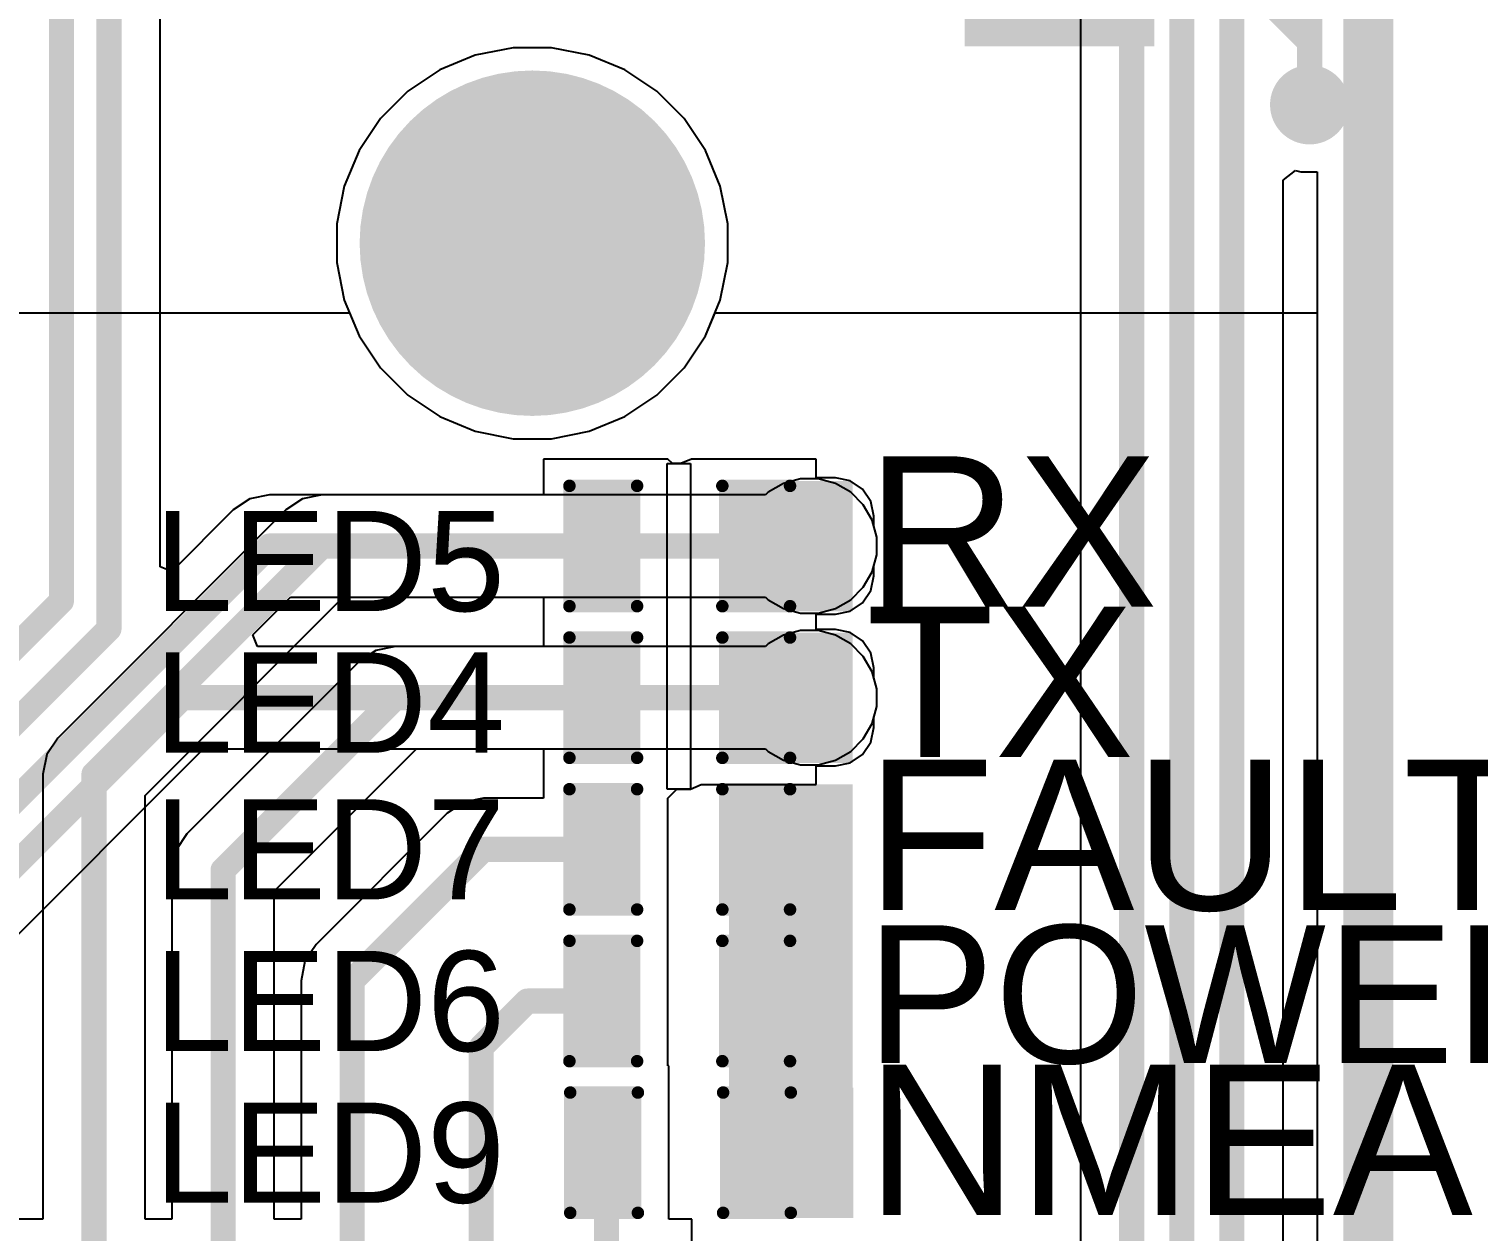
# Model space of a CAD drawing. Header units: millimetres. Extents: x -1.53 to 7.44, y -0.61 to 4.57.
# Drawn here: x 6.511 to 7.089, y 0.963 to 1.442 of the extents above; entities that cross this region are included whole.
import ezdxf

# ---------------------------------------------------------------- set-up
doc = ezdxf.new("R2010")
doc.units = ezdxf.units.MM
doc.header["$MEASUREMENT"] = 0
for name, color, linetype in [('BottomLayer', 5, 'Continuous'), ('BottomSolder', 6, 'Continuous'), ('Mechanical2', 216, 'Continuous'), ('PadHoleLayer', 156, 'Continuous'), ('TopLayer', 1, 'Continuous'), ('TopOverlay', 2, 'Continuous'), ('TopPaste', 8, 'Continuous'), ('TopSolder', 216, 'Continuous'), ('ViaHoleLayer', 16, 'Continuous')]:
    doc.layers.add(name, color=color, linetype=linetype)
doc.styles.add('Arial', font='', dxfattribs={"height": 0.2})
doc.styles.get('Arial').set_extended_font_data('Arial')

# ---------------------------------------------------------------- blocks, each defined once
blk = doc.blocks.new('B3U_1000P_88')
at = {"layer": 'TopLayer'}
for points in [[(-0.08307, 0.03386), (-0.05079, 0.03386), (-0.05079, -0.03386), (-0.08307, -0.03386)], [(0.05079, 0.03386), (0.08307, 0.03386), (0.08307, -0.03386), (0.05079, -0.03386)]]:
    blk.add_hatch(color=1, dxfattribs=at).paths.add_polyline_path(points)
at = {"layer": 'TopPaste'}
for points in [[(-0.08307, 0.03386), (-0.05079, 0.03386), (-0.05079, -0.03386), (-0.08307, -0.03386)], [(0.05079, 0.03386), (0.08307, 0.03386), (0.08307, -0.03386), (0.05079, -0.03386)]]:
    blk.add_hatch(color=8, dxfattribs=at).paths.add_polyline_path(points)
at = {"layer": 'TopSolder'}
for points in [[(-0.08707, 0.03786), (-0.04679, 0.03786), (-0.04679, -0.03786), (-0.08707, -0.03786)], [(0.04679, 0.03786), (0.08707, 0.03786), (0.08707, -0.03786), (0.04679, -0.03786)]]:
    blk.add_hatch(color=216, dxfattribs=at).paths.add_polyline_path(points)
at = {"layer": 'TopOverlay', "const_width": 0.005}
for points in [[(-0.062, 0.051), (0.062, 0.051)], [(-0.062, 0.051), (-0.062, 0.04)], [(0.062, 0.051), (0.062, 0.04)], [(-0.062, -0.04), (-0.062, -0.051)], [(0.062, -0.04), (0.062, -0.051)], [(-0.062, -0.051), (0.062, -0.051)]]:
    blk.add_lwpolyline(points, dxfattribs=at)
at = {"layer": 'TopOverlay'}
for points, const_width in [([(-0.06325, 0.051, 1), (-0.06075, 0.051, 1)], 0.0025), ([(-0.06325, 0.051, 1), (-0.06075, 0.051, 1)], 0.0025), ([(0.06075, 0.051, 1), (0.06325, 0.051, 1)], 0.0025), ([(0.06075, 0.051, 1), (0.06325, 0.051, 1)], 0.0025), ([(-0.06325, 0.04, 1), (-0.06075, 0.04, 1)], 0.0025), ([(0.06075, 0.04, 1), (0.06325, 0.04, 1)], 0.0025), ([(0.02524, 0, 1), (-0.02524, 0, 1)], 0.01), ([(-0.02774, 0, 1), (-0.02274, 0, 1)], 0.005), ([(0.02274, 0, 1), (0.02774, 0, 1)], 0.005), ([(-0.06325, -0.04, 1), (-0.06075, -0.04, 1)], 0.0025), ([(0.06075, -0.04, 1), (0.06325, -0.04, 1)], 0.0025), ([(-0.06325, -0.051, 1), (-0.06075, -0.051, 1)], 0.0025), ([(-0.06325, -0.051, 1), (-0.06075, -0.051, 1)], 0.0025), ([(0.06075, -0.051, 1), (0.06325, -0.051, 1)], 0.0025), ([(0.06075, -0.051, 1), (0.06325, -0.051, 1)], 0.0025)]:
    blk.add_lwpolyline(points, format="xyb", close=True, dxfattribs=dict(at, const_width=const_width))
blk = doc.blocks.new('LED_0603_137')
at = {"layer": 'TopLayer'}
for points in [[(-0.03937, 0.01969), (-0.01969, 0.01969), (-0.01969, -0.01969), (-0.03937, -0.01969)], [(0.01969, 0.01969), (0.03937, 0.01969), (0.03937, -0.01969), (0.01969, -0.01969)]]:
    blk.add_hatch(color=1, dxfattribs=at).paths.add_polyline_path(points)
at = {"layer": 'TopOverlay'}
blk.add_hatch(color=2, dxfattribs=at).paths.add_polyline_path([(0.044, -0.026), (0.069, -0.026), (0.069, 0.026), (0.044, 0.026)])
at = {"layer": 'TopPaste'}
for points in [[(-0.03937, 0.01969), (-0.01969, 0.01969), (-0.01969, -0.01969), (-0.03937, -0.01969)], [(0.01969, 0.01969), (0.03937, 0.01969), (0.03937, -0.01969), (0.01969, -0.01969)]]:
    blk.add_hatch(color=8, dxfattribs=at).paths.add_polyline_path(points)
at = {"layer": 'TopSolder'}
for points in [[(-0.04337, 0.02369), (-0.01569, 0.02369), (-0.01569, -0.02369), (-0.04337, -0.02369)], [(0.01569, 0.02369), (0.04337, 0.02369), (0.04337, -0.02369), (0.01569, -0.02369)]]:
    blk.add_hatch(color=216, dxfattribs=at).paths.add_polyline_path(points)
at = {"layer": 'TopOverlay', "const_width": 0.005}
for points in [[(-0.044, 0.024), (-0.017, 0.024)], [(-0.044, -0.024), (-0.044, 0.024)], [(0.017, 0.024), (0.044, 0.024)], [(0.044, -0.024), (0.044, 0.024)], [(-0.044, -0.024), (-0.017, -0.024)], [(0.017, -0.024), (0.044, -0.024)]]:
    blk.add_lwpolyline(points, dxfattribs=at)
at = {"layer": 'TopOverlay', "const_width": 0.0025}
for points in [[(-0.04525, 0.024, 1), (-0.04275, 0.024, 1)], [(-0.04525, 0.024, 1), (-0.04275, 0.024, 1)], [(-0.01825, 0.024, 1), (-0.01575, 0.024, 1)], [(0.01575, 0.024, 1), (0.01825, 0.024, 1)], [(0.04275, 0.024, 1), (0.04525, 0.024, 1)], [(0.04275, 0.024, 1), (0.04525, 0.024, 1)], [(-0.04525, -0.024, 1), (-0.04275, -0.024, 1)], [(-0.04525, -0.024, 1), (-0.04275, -0.024, 1)], [(-0.01825, -0.024, 1), (-0.01575, -0.024, 1)], [(0.01575, -0.024, 1), (0.01825, -0.024, 1)], [(0.04275, -0.024, 1), (0.04525, -0.024, 1)], [(0.04275, -0.024, 1), (0.04525, -0.024, 1)]]:
    blk.add_lwpolyline(points, format="xyb", close=True, dxfattribs=at)
blk = doc.blocks.new('LED_0603_138')
at = {"layer": 'TopLayer'}
for points in [[(-0.03937, 0.01969), (-0.01969, 0.01969), (-0.01969, -0.01969), (-0.03937, -0.01969)], [(0.01969, 0.01969), (0.03937, 0.01969), (0.03937, -0.01969), (0.01969, -0.01969)]]:
    blk.add_hatch(color=1, dxfattribs=at).paths.add_polyline_path(points)
at = {"layer": 'TopOverlay'}
blk.add_hatch(color=2, dxfattribs=at).paths.add_polyline_path([(0.044, -0.026), (0.069, -0.026), (0.069, 0.026), (0.044, 0.026)])
at = {"layer": 'TopPaste'}
for points in [[(-0.03937, 0.01969), (-0.01969, 0.01969), (-0.01969, -0.01969), (-0.03937, -0.01969)], [(0.01969, 0.01969), (0.03937, 0.01969), (0.03937, -0.01969), (0.01969, -0.01969)]]:
    blk.add_hatch(color=8, dxfattribs=at).paths.add_polyline_path(points)
at = {"layer": 'TopSolder'}
for points in [[(-0.04337, 0.02369), (-0.01569, 0.02369), (-0.01569, -0.02369), (-0.04337, -0.02369)], [(0.01569, 0.02369), (0.04337, 0.02369), (0.04337, -0.02369), (0.01569, -0.02369)]]:
    blk.add_hatch(color=216, dxfattribs=at).paths.add_polyline_path(points)
at = {"layer": 'TopOverlay', "const_width": 0.005}
for points in [[(-0.044, 0.024), (-0.017, 0.024)], [(-0.044, -0.024), (-0.044, 0.024)], [(0.017, 0.024), (0.044, 0.024)], [(0.044, -0.024), (0.044, 0.024)], [(-0.044, -0.024), (-0.017, -0.024)], [(0.017, -0.024), (0.044, -0.024)]]:
    blk.add_lwpolyline(points, dxfattribs=at)
at = {"layer": 'TopOverlay', "const_width": 0.0025}
for points in [[(-0.04525, 0.024, 1), (-0.04275, 0.024, 1)], [(-0.04525, 0.024, 1), (-0.04275, 0.024, 1)], [(-0.01825, 0.024, 1), (-0.01575, 0.024, 1)], [(0.01575, 0.024, 1), (0.01825, 0.024, 1)], [(0.04275, 0.024, 1), (0.04525, 0.024, 1)], [(0.04275, 0.024, 1), (0.04525, 0.024, 1)], [(-0.04525, -0.024, 1), (-0.04275, -0.024, 1)], [(-0.04525, -0.024, 1), (-0.04275, -0.024, 1)], [(-0.01825, -0.024, 1), (-0.01575, -0.024, 1)], [(0.01575, -0.024, 1), (0.01825, -0.024, 1)], [(0.04275, -0.024, 1), (0.04525, -0.024, 1)], [(0.04275, -0.024, 1), (0.04525, -0.024, 1)]]:
    blk.add_lwpolyline(points, format="xyb", close=True, dxfattribs=at)
blk = doc.blocks.new('LED_0603_139')
at = {"layer": 'TopLayer'}
for points in [[(-0.03937, 0.01969), (-0.01969, 0.01969), (-0.01969, -0.01969), (-0.03937, -0.01969)], [(0.01969, 0.01969), (0.03937, 0.01969), (0.03937, -0.01969), (0.01969, -0.01969)]]:
    blk.add_hatch(color=1, dxfattribs=at).paths.add_polyline_path(points)
at = {"layer": 'TopOverlay'}
blk.add_hatch(color=2, dxfattribs=at).paths.add_polyline_path([(0.044, -0.026), (0.069, -0.026), (0.069, 0.026), (0.044, 0.026)])
at = {"layer": 'TopPaste'}
for points in [[(-0.03937, 0.01969), (-0.01969, 0.01969), (-0.01969, -0.01969), (-0.03937, -0.01969)], [(0.01969, 0.01969), (0.03937, 0.01969), (0.03937, -0.01969), (0.01969, -0.01969)]]:
    blk.add_hatch(color=8, dxfattribs=at).paths.add_polyline_path(points)
at = {"layer": 'TopSolder'}
for points in [[(-0.04337, 0.02369), (-0.01569, 0.02369), (-0.01569, -0.02369), (-0.04337, -0.02369)], [(0.01569, 0.02369), (0.04337, 0.02369), (0.04337, -0.02369), (0.01569, -0.02369)]]:
    blk.add_hatch(color=216, dxfattribs=at).paths.add_polyline_path(points)
at = {"layer": 'TopOverlay', "const_width": 0.005}
for points in [[(-0.044, 0.024), (-0.017, 0.024)], [(-0.044, -0.024), (-0.044, 0.024)], [(0.017, 0.024), (0.044, 0.024)], [(0.044, -0.024), (0.044, 0.024)], [(-0.044, -0.024), (-0.017, -0.024)], [(0.017, -0.024), (0.044, -0.024)]]:
    blk.add_lwpolyline(points, dxfattribs=at)
at = {"layer": 'TopOverlay', "const_width": 0.0025}
for points in [[(-0.04525, 0.024, 1), (-0.04275, 0.024, 1)], [(-0.04525, 0.024, 1), (-0.04275, 0.024, 1)], [(-0.01825, 0.024, 1), (-0.01575, 0.024, 1)], [(0.01575, 0.024, 1), (0.01825, 0.024, 1)], [(0.04275, 0.024, 1), (0.04525, 0.024, 1)], [(0.04275, 0.024, 1), (0.04525, 0.024, 1)], [(-0.04525, -0.024, 1), (-0.04275, -0.024, 1)], [(-0.04525, -0.024, 1), (-0.04275, -0.024, 1)], [(-0.01825, -0.024, 1), (-0.01575, -0.024, 1)], [(0.01575, -0.024, 1), (0.01825, -0.024, 1)], [(0.04275, -0.024, 1), (0.04525, -0.024, 1)], [(0.04275, -0.024, 1), (0.04525, -0.024, 1)]]:
    blk.add_lwpolyline(points, format="xyb", close=True, dxfattribs=at)
blk = doc.blocks.new('LED_0603_140')
at = {"layer": 'TopLayer'}
for points in [[(-0.03937, 0.01969), (-0.01969, 0.01969), (-0.01969, -0.01969), (-0.03937, -0.01969)], [(0.01969, 0.01969), (0.03937, 0.01969), (0.03937, -0.01969), (0.01969, -0.01969)]]:
    blk.add_hatch(color=1, dxfattribs=at).paths.add_polyline_path(points)
at = {"layer": 'TopOverlay'}
blk.add_hatch(color=2, dxfattribs=at).paths.add_polyline_path([(0.044, -0.026), (0.069, -0.026), (0.069, 0.026), (0.044, 0.026)])
at = {"layer": 'TopPaste'}
for points in [[(-0.03937, 0.01969), (-0.01969, 0.01969), (-0.01969, -0.01969), (-0.03937, -0.01969)], [(0.01969, 0.01969), (0.03937, 0.01969), (0.03937, -0.01969), (0.01969, -0.01969)]]:
    blk.add_hatch(color=8, dxfattribs=at).paths.add_polyline_path(points)
at = {"layer": 'TopSolder'}
for points in [[(-0.04337, 0.02369), (-0.01569, 0.02369), (-0.01569, -0.02369), (-0.04337, -0.02369)], [(0.01569, 0.02369), (0.04337, 0.02369), (0.04337, -0.02369), (0.01569, -0.02369)]]:
    blk.add_hatch(color=216, dxfattribs=at).paths.add_polyline_path(points)
at = {"layer": 'TopOverlay', "const_width": 0.005}
for points in [[(-0.044, -0.024), (-0.044, 0.024)], [(-0.044, 0.024), (-0.017, 0.024)], [(0.017, 0.024), (0.044, 0.024)], [(0.044, -0.024), (0.044, 0.024)], [(-0.044, -0.024), (-0.017, -0.024)], [(0.017, -0.024), (0.044, -0.024)]]:
    blk.add_lwpolyline(points, dxfattribs=at)
at = {"layer": 'TopOverlay', "const_width": 0.0025}
for points in [[(-0.04525, 0.024, 1), (-0.04275, 0.024, 1)], [(-0.04525, 0.024, 1), (-0.04275, 0.024, 1)], [(-0.01825, 0.024, 1), (-0.01575, 0.024, 1)], [(0.01575, 0.024, 1), (0.01825, 0.024, 1)], [(0.04275, 0.024, 1), (0.04525, 0.024, 1)], [(0.04275, 0.024, 1), (0.04525, 0.024, 1)], [(-0.04525, -0.024, 1), (-0.04275, -0.024, 1)], [(-0.04525, -0.024, 1), (-0.04275, -0.024, 1)], [(-0.01825, -0.024, 1), (-0.01575, -0.024, 1)], [(0.01575, -0.024, 1), (0.01825, -0.024, 1)], [(0.04275, -0.024, 1), (0.04525, -0.024, 1)], [(0.04275, -0.024, 1), (0.04525, -0.024, 1)]]:
    blk.add_lwpolyline(points, format="xyb", close=True, dxfattribs=at)
blk = doc.blocks.new('LED_0603_141')
at = {"layer": 'TopLayer'}
for points in [[(-0.03937, 0.01969), (-0.01969, 0.01969), (-0.01969, -0.01969), (-0.03937, -0.01969)], [(0.01969, 0.01969), (0.03937, 0.01969), (0.03937, -0.01969), (0.01969, -0.01969)]]:
    blk.add_hatch(color=1, dxfattribs=at).paths.add_polyline_path(points)
at = {"layer": 'TopOverlay'}
blk.add_hatch(color=2, dxfattribs=at).paths.add_polyline_path([(0.044, -0.026), (0.069, -0.026), (0.069, 0.026), (0.044, 0.026)])
at = {"layer": 'TopPaste'}
for points in [[(-0.03937, 0.01969), (-0.01969, 0.01969), (-0.01969, -0.01969), (-0.03937, -0.01969)], [(0.01969, 0.01969), (0.03937, 0.01969), (0.03937, -0.01969), (0.01969, -0.01969)]]:
    blk.add_hatch(color=8, dxfattribs=at).paths.add_polyline_path(points)
at = {"layer": 'TopSolder'}
for points in [[(-0.04337, 0.02369), (-0.01569, 0.02369), (-0.01569, -0.02369), (-0.04337, -0.02369)], [(0.01569, 0.02369), (0.04337, 0.02369), (0.04337, -0.02369), (0.01569, -0.02369)]]:
    blk.add_hatch(color=216, dxfattribs=at).paths.add_polyline_path(points)
at = {"layer": 'TopOverlay', "const_width": 0.005}
for points in [[(-0.044, -0.024), (-0.044, 0.024)], [(-0.044, 0.024), (-0.017, 0.024)], [(0.017, 0.024), (0.044, 0.024)], [(0.044, -0.024), (0.044, 0.024)], [(-0.044, -0.024), (-0.017, -0.024)], [(0.017, -0.024), (0.044, -0.024)]]:
    blk.add_lwpolyline(points, dxfattribs=at)
at = {"layer": 'TopOverlay', "const_width": 0.0025}
for points in [[(-0.04525, 0.024, 1), (-0.04275, 0.024, 1)], [(-0.04525, 0.024, 1), (-0.04275, 0.024, 1)], [(-0.01825, 0.024, 1), (-0.01575, 0.024, 1)], [(0.01575, 0.024, 1), (0.01825, 0.024, 1)], [(0.04275, 0.024, 1), (0.04525, 0.024, 1)], [(0.04275, 0.024, 1), (0.04525, 0.024, 1)], [(-0.04525, -0.024, 1), (-0.04275, -0.024, 1)], [(-0.04525, -0.024, 1), (-0.04275, -0.024, 1)], [(-0.01825, -0.024, 1), (-0.01575, -0.024, 1)], [(0.01575, -0.024, 1), (0.01825, -0.024, 1)], [(0.04275, -0.024, 1), (0.04525, -0.024, 1)], [(0.04275, -0.024, 1), (0.04525, -0.024, 1)]]:
    blk.add_lwpolyline(points, format="xyb", close=True, dxfattribs=at)

msp = doc.modelspace()

# ---------------------------------------------------------------- hatches: boundary and pattern name
at = {"layer": 'BottomLayer'}
h = msp.add_hatch(color=5, dxfattribs=at)
edge = h.paths.add_edge_path()
edge.add_arc((7.022, 1.412), 0.01181, 0, 360)
h = msp.add_hatch(color=5, dxfattribs=at)
edge = h.paths.add_edge_path()
edge.add_arc((6.82245, 1.23601), 0.01181, 0, 360)
h = msp.add_hatch(color=5, dxfattribs=at)
edge = h.paths.add_edge_path()
edge.add_arc((6.82245, 1.17551), 0.01181, 0, 360)
h = msp.add_hatch(color=5, dxfattribs=at)
edge = h.paths.add_edge_path()
edge.add_arc((6.82245, 1.11501), 0.01181, 0, 360)
h = msp.add_hatch(color=5, dxfattribs=at)
edge = h.paths.add_edge_path()
edge.add_arc((6.82245, 1.05451), 0.01181, 0, 360)
h = msp.add_hatch(color=5, dxfattribs=at)
edge = h.paths.add_edge_path()
edge.add_arc((6.82276, 0.99401), 0.01181, 0, 360)
at = {"layer": 'BottomSolder'}
h = msp.add_hatch(color=6, dxfattribs=at)
edge = h.paths.add_edge_path()
edge.add_arc((7.022, 1.412), 0.01581, 0, 360)
h = msp.add_hatch(color=6, dxfattribs=at)
edge = h.paths.add_edge_path()
edge.add_arc((6.71187, 1.35679), 0.004, 0, 360)
h = msp.add_hatch(color=6, dxfattribs=at)
edge = h.paths.add_edge_path()
edge.add_arc((6.82245, 1.23601), 0.01581, 0, 360)
h = msp.add_hatch(color=6, dxfattribs=at)
edge = h.paths.add_edge_path()
edge.add_arc((6.82245, 1.17551), 0.01581, 0, 360)
h = msp.add_hatch(color=6, dxfattribs=at)
edge = h.paths.add_edge_path()
edge.add_arc((6.82245, 1.11501), 0.01581, 0, 360)
h = msp.add_hatch(color=6, dxfattribs=at)
edge = h.paths.add_edge_path()
edge.add_arc((6.82245, 1.05451), 0.01581, 0, 360)
h = msp.add_hatch(color=6, dxfattribs=at)
edge = h.paths.add_edge_path()
edge.add_arc((6.82276, 0.99401), 0.01581, 0, 360)
at = {"layer": 'PadHoleLayer'}
h = msp.add_hatch(color=156, dxfattribs=at)
edge = h.paths.add_edge_path()
edge.add_arc((6.71187, 1.35679), 0.06299, 0, 360)
at = {"layer": 'TopLayer'}
h = msp.add_hatch(color=1, dxfattribs=at)
edge = h.paths.add_edge_path()
edge.add_arc((7.022, 1.412), 0.01181, 0, 360)
for points in [[(6.80021, 1.22412), (6.8328, 1.22412), (6.8328, 1.24786), (6.80021, 1.24786)], [(6.80021, 1.16362), (6.8328, 1.16362), (6.8328, 1.18736), (6.80021, 1.18736)], [(6.79037, 1.13469), (6.79037, 0.97431), (6.83969, 0.97431), (6.83969, 1.13469)], [(6.80021, 1.10312), (6.82245, 1.10312), (6.82245, 1.12687), (6.80021, 1.12687)], [(6.80021, 1.04262), (6.82245, 1.04262), (6.82245, 1.06637), (6.80021, 1.06637)], [(6.80053, 0.98212), (6.82276, 0.98212), (6.82276, 1.00586), (6.80053, 1.00586)]]:
    msp.add_hatch(color=1, dxfattribs=at).paths.add_polyline_path(points)
h = msp.add_hatch(color=1, dxfattribs=at)
edge = h.paths.add_edge_path()
edge.add_arc((6.82245, 1.23601), 0.01181, 0, 360)
h = msp.add_hatch(color=1, dxfattribs=at)
edge = h.paths.add_edge_path()
edge.add_arc((6.82245, 1.17551), 0.01181, 0, 360)
h = msp.add_hatch(color=1, dxfattribs=at)
edge = h.paths.add_edge_path()
edge.add_arc((6.82245, 1.11501), 0.01181, 0, 360)
h = msp.add_hatch(color=1, dxfattribs=at)
edge = h.paths.add_edge_path()
edge.add_arc((6.82245, 1.05451), 0.01181, 0, 360)
h = msp.add_hatch(color=1, dxfattribs=at)
edge = h.paths.add_edge_path()
edge.add_arc((6.82276, 0.99401), 0.01181, 0, 360)
at = {"layer": 'TopSolder'}
h = msp.add_hatch(color=216, dxfattribs=at)
edge = h.paths.add_edge_path()
edge.add_arc((7.022, 1.412), 0.01581, 0, 360)
h = msp.add_hatch(color=216, dxfattribs=at)
edge = h.paths.add_edge_path()
edge.add_arc((6.71187, 1.35679), 0.004, 0, 360)
h = msp.add_hatch(color=216, dxfattribs=at)
edge = h.paths.add_edge_path()
edge.add_arc((6.82245, 1.23601), 0.01581, 0, 360)
h = msp.add_hatch(color=216, dxfattribs=at)
edge = h.paths.add_edge_path()
edge.add_arc((6.82245, 1.17551), 0.01581, 0, 360)
h = msp.add_hatch(color=216, dxfattribs=at)
edge = h.paths.add_edge_path()
edge.add_arc((6.82245, 1.11501), 0.01581, 0, 360)
h = msp.add_hatch(color=216, dxfattribs=at)
edge = h.paths.add_edge_path()
edge.add_arc((6.82245, 1.05451), 0.01581, 0, 360)
h = msp.add_hatch(color=216, dxfattribs=at)
edge = h.paths.add_edge_path()
edge.add_arc((6.82276, 0.99401), 0.01581, 0, 360)
at = {"layer": 'ViaHoleLayer'}
h = msp.add_hatch(color=16, dxfattribs=at)
edge = h.paths.add_edge_path()
edge.add_arc((7.022, 1.412), 0.00591, 0, 360)
h = msp.add_hatch(color=16, dxfattribs=at)
edge = h.paths.add_edge_path()
edge.add_arc((6.82245, 1.23601), 0.00591, 0, 360)
h = msp.add_hatch(color=16, dxfattribs=at)
edge = h.paths.add_edge_path()
edge.add_arc((6.82245, 1.17551), 0.00591, 0, 360)
h = msp.add_hatch(color=16, dxfattribs=at)
edge = h.paths.add_edge_path()
edge.add_arc((6.82245, 1.11501), 0.00591, 0, 360)
h = msp.add_hatch(color=16, dxfattribs=at)
edge = h.paths.add_edge_path()
edge.add_arc((6.82245, 1.05451), 0.00591, 0, 360)
h = msp.add_hatch(color=16, dxfattribs=at)
edge = h.paths.add_edge_path()
edge.add_arc((6.82276, 0.99401), 0.00591, 0, 360)

# ---------------------------------------------------------------- linework, layer by layer
at = {"layer": 'BottomLayer'}
for p, q in [((6.56339, 1.22776), (6.56339, 1.55257)), ((6.93061, 1.53961), (6.93061, 0.94714)), ((6.70419, 1.43478), (6.68912, 1.43178)), ((6.71955, 1.43478), (6.70419, 1.43478)), ((6.73462, 1.43178), (6.71955, 1.43478)), ((6.68912, 1.43178), (6.67493, 1.4259)), ((6.74882, 1.4259), (6.73462, 1.43178)), ((6.67493, 1.4259), (6.66216, 1.41737)), ((6.76159, 1.41737), (6.74882, 1.4259)), ((6.66216, 1.41737), (6.65129, 1.4065)), ((6.77245, 1.4065), (6.76159, 1.41737)), ((6.65129, 1.4065), (6.64276, 1.39373)), ((6.78099, 1.39373), (6.77245, 1.4065)), ((6.64276, 1.39373), (6.63688, 1.37954)), ((6.78687, 1.37954), (6.78099, 1.39373)), ((7.01139, 1.38191), (7.01639, 1.38575)), ((7.01139, 0.91197), (7.01139, 1.38191)), ((7.01639, 1.38575), (7.01847, 1.38519)), ((7.01847, 1.38519), (7.02505, 1.38519)), ((7.02505, 1.38519), (7.02504, 0.83539)), ((6.63688, 1.37954), (6.63388, 1.36447)), ((6.78986, 1.36447), (6.78687, 1.37954)), ((6.63388, 1.36447), (6.63388, 1.34911)), ((6.78986, 1.34911), (6.78986, 1.36447)), ((6.63388, 1.34911), (6.63688, 1.33404)), ((6.78687, 1.33404), (6.78986, 1.34911)), ((6.63688, 1.33404), (6.64276, 1.31984)), ((6.78099, 1.31984), (6.78687, 1.33404)), ((6.64276, 1.31984), (6.65129, 1.30707)), ((6.77245, 1.30707), (6.78099, 1.31984)), ((6.65129, 1.30707), (6.66216, 1.29621)), ((6.76159, 1.29621), (6.77245, 1.30707)), ((6.66216, 1.29621), (6.67493, 1.28767)), ((6.74882, 1.28767), (6.76159, 1.29621)), ((6.67493, 1.28767), (6.68912, 1.28179)), ((6.73462, 1.28179), (6.74882, 1.28767)), ((6.68912, 1.28179), (6.70419, 1.2788)), ((6.70419, 1.2788), (6.71955, 1.2788)), ((6.71955, 1.2788), (6.73462, 1.28179)), ((6.8121, 1.261), (6.80599, 1.25747)), ((6.81892, 1.26282), (6.8121, 1.261)), ((6.82598, 1.26282), (6.81892, 1.26282)), ((6.8328, 1.261), (6.82598, 1.26282)), ((6.83891, 1.25747), (6.8328, 1.261)), ((6.59921, 1.25485), (6.59259, 1.25043)), ((6.60701, 1.2564), (6.59921, 1.25485)), ((6.80492, 1.2564), (6.60701, 1.2564)), ((6.80599, 1.25747), (6.80492, 1.2564)), ((6.8439, 1.25247), (6.83891, 1.25747)), ((6.59259, 1.25043), (6.56801, 1.22585)), ((6.84743, 1.24636), (6.8439, 1.25247)), ((6.84926, 1.23954), (6.84743, 1.24636)), ((6.84926, 1.23248), (6.84926, 1.23954)), ((6.84743, 1.22566), (6.84926, 1.23248)), ((6.56801, 1.22585), (6.56339, 1.22776)), ((6.8439, 1.21955), (6.84743, 1.22566)), ((6.60036, 1.20052), (6.61546, 1.21562)), ((6.61546, 1.21562), (6.80492, 1.21562)), ((6.80492, 1.21562), (6.80599, 1.21456)), ((6.80599, 1.21456), (6.8121, 1.21103)), ((6.8328, 1.21103), (6.83891, 1.21456)), ((6.83891, 1.21456), (6.8439, 1.21955)), ((6.8121, 1.21103), (6.81892, 1.2092)), ((6.81892, 1.2092), (6.82598, 1.2092)), ((6.82598, 1.2092), (6.8328, 1.21103)), ((6.60228, 1.1959), (6.60036, 1.20052)), ((6.80599, 1.19697), (6.80492, 1.1959)), ((6.8121, 1.2005), (6.80599, 1.19697)), ((6.81892, 1.20232), (6.8121, 1.2005)), ((6.82598, 1.20232), (6.81892, 1.20232)), ((6.8328, 1.2005), (6.82598, 1.20232)), ((6.83891, 1.19697), (6.8328, 1.2005)), ((6.8439, 1.19197), (6.83891, 1.19697)), ((6.80492, 1.1959), (6.60228, 1.1959)), ((6.84743, 1.18586), (6.8439, 1.19197)), ((6.84926, 1.17904), (6.84743, 1.18586)), ((6.84926, 1.17198), (6.84926, 1.17904)), ((6.84743, 1.16516), (6.84926, 1.17198)), ((6.8439, 1.15905), (6.84743, 1.16516)), ((6.83891, 1.15406), (6.8439, 1.15905)), ((6.45475, 1.02912), (6.58075, 1.15512)), ((6.58075, 1.15512), (6.80492, 1.15512)), ((6.80492, 1.15512), (6.80599, 1.15406)), ((6.80599, 1.15406), (6.8121, 1.15053)), ((6.8121, 1.15053), (6.81892, 1.1487)), ((6.82598, 1.1487), (6.8328, 1.15053)), ((6.8328, 1.15053), (6.83891, 1.15406)), ((6.81892, 1.1487), (6.82598, 1.1487))]:
    msp.add_line(p, q, dxfattribs=at)
at = {"layer": 'BottomLayer', "const_width": 0.01}
for points in [[(7.022, 1.412), (7.022, 2.489)], [(6.991, 0.91197), (6.991, 2.09)], [(6.524, 1.214), (6.524, 1.96522)], [(6.543, 1.203), (6.543, 1.93423)], [(6.971, 0.923), (6.971, 1.796)], [(6.951, 0.9387), (6.951, 1.54806)], [(6.43694, 1.06594), (6.60701, 1.23601)], [(6.60701, 1.23601), (6.82245, 1.23601)], [(6.43565, 1.12565), (6.524, 1.214)], [(6.445, 1.105), (6.543, 1.203)], [(6.44033, 1.04354), (6.5723, 1.17551)], [(6.5723, 1.17551), (6.82245, 1.17551)]]:
    msp.add_lwpolyline(points, dxfattribs=at)
at = {"layer": 'BottomLayer', "const_width": 0.005}
for points in [[(7.0195, 1.412, 1), (7.0245, 1.412, 1)], [(6.60451, 1.23601, 1), (6.60951, 1.23601, 1)], [(6.60451, 1.23601, 1), (6.60951, 1.23601, 1)], [(6.81995, 1.23601, 1), (6.82495, 1.23601, 1)], [(6.5215, 1.214, 1), (6.5265, 1.214, 1)], [(6.5215, 1.214, 1), (6.5265, 1.214, 1)], [(6.5405, 1.203, 1), (6.5455, 1.203, 1)], [(6.5405, 1.203, 1), (6.5455, 1.203, 1)], [(6.5698, 1.17551, 1), (6.5748, 1.17551, 1)], [(6.5698, 1.17551, 1), (6.5748, 1.17551, 1)], [(6.81995, 1.17551, 1), (6.82495, 1.17551, 1)]]:
    msp.add_lwpolyline(points, format="xyb", close=True, dxfattribs=at)
at = {"layer": 'Mechanical2', "const_width": 0.02}
msp.add_lwpolyline([(7.04544, 0.83539), (7.04544, 4.17154)], dxfattribs=at)
at = {"layer": 'Mechanical2'}
for points, const_width in [([(6.76109, 1.35679, 1), (6.66266, 1.35679, 1)], 0.03937), ([(6.65282, 1.35679, 1), (6.6725, 1.35679, 1)], 0.01969), ([(6.75124, 1.35679, 1), (6.77093, 1.35679, 1)], 0.01969)]:
    msp.add_lwpolyline(points, format="xyb", close=True, dxfattribs=dict(at, const_width=const_width))
at = {"layer": 'TopLayer'}
for p, q in [((6.05913, 1.329), (6.63896, 1.329)), ((6.63896, 1.329), (6.64276, 1.31984)), ((6.78099, 1.31984), (6.78478, 1.329)), ((6.78478, 1.329), (7.02505, 1.329)), ((7.02505, 1.329), (7.02504, 0.83539)), ((6.64276, 1.31984), (6.65129, 1.30707)), ((6.77245, 1.30707), (6.78099, 1.31984)), ((6.65129, 1.30707), (6.66216, 1.29621)), ((6.76159, 1.29621), (6.77245, 1.30707)), ((6.66216, 1.29621), (6.67493, 1.28767)), ((6.74882, 1.28767), (6.76159, 1.29621)), ((6.67493, 1.28767), (6.68912, 1.28179)), ((6.73462, 1.28179), (6.74882, 1.28767)), ((6.68912, 1.28179), (6.70419, 1.2788)), ((6.70419, 1.2788), (6.71955, 1.2788)), ((6.71955, 1.2788), (6.73462, 1.28179)), ((6.766, 1.27069), (6.71632, 1.27069)), ((6.71632, 1.27069), (6.71632, 1.25639)), ((6.76563, 1.139), (6.76563, 1.26887)), ((6.76563, 1.26887), (6.775, 1.26887)), ((6.76782, 1.26887), (6.766, 1.27069)), ((6.766, 1.27069), (6.766, 1.27069)), ((6.77112, 1.26887), (6.76782, 1.26887)), ((6.77537, 1.27069), (6.77112, 1.26887)), ((6.775, 1.26887), (6.775, 1.139)), ((6.77728, 1.27069), (6.77537, 1.27069)), ((6.82506, 1.27069), (6.77728, 1.27069)), ((6.82506, 1.26316), (6.82506, 1.27069)), ((6.8328, 1.26316), (6.82506, 1.26316)), ((6.83865, 1.26199), (6.8328, 1.26316)), ((6.84361, 1.25868), (6.83865, 1.26199)), ((6.6202, 1.25484), (6.61358, 1.25042)), ((6.628, 1.25639), (6.6202, 1.25484)), ((6.71632, 1.25639), (6.628, 1.25639)), ((6.84693, 1.25372), (6.84361, 1.25868)), ((6.61358, 1.25042), (6.52258, 1.15942)), ((6.84809, 1.24786), (6.84693, 1.25372)), ((6.84809, 1.2439), (6.84809, 1.24786)), ((6.84926, 1.23954), (6.84809, 1.2439)), ((6.84926, 1.23248), (6.84926, 1.23954)), ((6.84809, 1.22812), (6.84926, 1.23248)), ((6.84809, 1.22412), (6.84809, 1.22812)), ((6.84693, 1.21827), (6.84809, 1.22412)), ((6.55739, 1.13655), (6.63645, 1.21561)), ((6.63645, 1.21561), (6.71632, 1.21561)), ((6.71632, 1.21561), (6.71632, 1.20131)), ((6.84361, 1.21331), (6.84693, 1.21827)), ((6.82506, 1.20266), (6.82506, 1.20883)), ((6.82506, 1.20883), (6.8328, 1.20883)), ((6.8328, 1.20883), (6.83865, 1.20999)), ((6.83865, 1.20999), (6.84361, 1.21331)), ((6.8328, 1.20266), (6.82506, 1.20266)), ((6.83865, 1.20149), (6.8328, 1.20266)), ((6.71632, 1.20131), (6.71632, 1.19589)), ((6.84361, 1.19818), (6.83865, 1.20149)), ((6.84693, 1.19322), (6.84361, 1.19818)), ((6.64945, 1.19434), (6.64284, 1.18992)), ((6.65725, 1.19589), (6.64945, 1.19434)), ((6.71632, 1.19589), (6.65725, 1.19589)), ((6.84809, 1.18736), (6.84693, 1.19322)), ((6.64284, 1.18992), (6.57408, 1.12116)), ((6.84809, 1.1834), (6.84809, 1.18736)), ((6.84926, 1.17904), (6.84809, 1.1834)), ((6.84926, 1.17198), (6.84926, 1.17904)), ((6.84809, 1.16762), (6.84926, 1.17198)), ((6.84693, 1.15777), (6.84809, 1.16362)), ((6.84809, 1.16362), (6.84809, 1.16762)), ((6.52258, 1.15942), (6.51816, 1.1528)), ((6.84361, 1.15281), (6.84693, 1.15777)), ((6.51816, 1.1528), (6.51661, 1.145)), ((6.60889, 1.0983), (6.6657, 1.15511)), ((6.6657, 1.15511), (6.71632, 1.15511)), ((6.71632, 1.15511), (6.71632, 1.14081)), ((6.83865, 1.14949), (6.84361, 1.15281)), ((6.51661, 1.145), (6.51661, 0.96753)), ((6.82506, 1.14081), (6.82506, 1.14833)), ((6.82506, 1.14833), (6.8328, 1.14833)), ((6.8328, 1.14833), (6.83865, 1.14949)), ((6.71632, 1.14081), (6.71632, 1.13539)), ((6.775, 1.139), (6.76563, 1.139)), ((6.766, 1.13546), (6.76954, 1.139)), ((6.76954, 1.139), (6.775, 1.139)), ((6.775, 1.139), (6.77925, 1.14081)), ((6.77925, 1.14081), (6.82506, 1.14081)), ((6.55739, 0.96753), (6.55739, 1.13655)), ((6.68458, 1.13384), (6.67796, 1.12942)), ((6.69238, 1.13539), (6.68458, 1.13384)), ((6.71632, 1.13539), (6.69238, 1.13539)), ((6.766, 1.08031), (6.766, 1.13546)), ((6.67796, 1.12942), (6.62558, 1.07704)), ((6.57408, 1.12116), (6.56966, 1.11455)), ((6.56966, 1.11455), (6.56811, 1.10675)), ((6.56811, 1.10675), (6.56811, 0.96753)), ((6.60889, 0.96753), (6.60889, 1.0983)), ((6.62558, 1.07704), (6.62116, 1.07042)), ((6.766, 1.02869), (6.766, 1.08031)), ((6.62116, 1.07042), (6.61961, 1.06262)), ((6.61961, 1.06262), (6.61961, 0.96753)), ((6.76631, 1.02869), (6.766, 1.02869)), ((6.76631, 0.96753), (6.76631, 1.02869)), ((6.51661, 0.96753), (6.5045, 0.96753)), ((6.56811, 0.96753), (6.55739, 0.96753)), ((6.61961, 0.96753), (6.60889, 0.96753)), ((6.7755, 0.96753), (6.76631, 0.96753)), ((6.7755, 0.90753), (6.7755, 0.96753))]:
    msp.add_line(p, q, dxfattribs=at)
at = {"layer": 'TopLayer', "const_width": 0.01}
for points in [[(7.00349, 1.45551), (7.022, 1.437)], [(7.022, 1.412), (7.022, 1.437)], [(6.537, 1.145), (6.628, 1.236)], [(6.628, 1.236), (6.74116, 1.236)], [(6.5885, 1.10675), (6.65725, 1.1755)], [(6.65725, 1.1755), (6.74116, 1.1755)], [(6.537, 0.93804), (6.537, 1.145)], [(6.64, 1.06262), (6.69238, 1.115)], [(6.69238, 1.115), (6.74116, 1.115)], [(6.5885, 0.93804), (6.5885, 1.10675)], [(6.64, 0.93753), (6.64, 1.06262)], [(6.6915, 1.03612), (6.70988, 1.0545)], [(6.70988, 1.0545), (6.74116, 1.0545)], [(6.6915, 0.93753), (6.6915, 1.03612)], [(6.74147, 0.93906), (6.74147, 0.994)]]:
    msp.add_lwpolyline(points, dxfattribs=at)
at = {"layer": 'TopLayer', "const_width": 0.005}
for points in [[(7.0195, 1.437, 1), (7.0245, 1.437, 1)], [(7.0195, 1.437, 1), (7.0245, 1.437, 1)], [(7.0195, 1.412, 1), (7.0245, 1.412, 1)], [(6.6255, 1.236, 1), (6.6305, 1.236, 1)], [(6.6255, 1.236, 1), (6.6305, 1.236, 1)], [(6.73866, 1.236, 1), (6.74366, 1.236, 1)], [(6.65475, 1.1755, 1), (6.65975, 1.1755, 1)], [(6.65475, 1.1755, 1), (6.65975, 1.1755, 1)], [(6.73866, 1.1755, 1), (6.74366, 1.1755, 1)], [(6.5345, 1.145, 1), (6.5395, 1.145, 1)], [(6.5345, 1.145, 1), (6.5395, 1.145, 1)], [(6.68988, 1.115, 1), (6.69488, 1.115, 1)], [(6.68988, 1.115, 1), (6.69488, 1.115, 1)], [(6.73866, 1.115, 1), (6.74366, 1.115, 1)], [(6.586, 1.10675, 1), (6.591, 1.10675, 1)], [(6.586, 1.10675, 1), (6.591, 1.10675, 1)], [(6.6375, 1.06262, 1), (6.6425, 1.06262, 1)], [(6.6375, 1.06262, 1), (6.6425, 1.06262, 1)], [(6.70738, 1.0545, 1), (6.71238, 1.0545, 1)], [(6.70738, 1.0545, 1), (6.71238, 1.0545, 1)], [(6.73866, 1.0545, 1), (6.74366, 1.0545, 1)], [(6.689, 1.03612, 1), (6.694, 1.03612, 1)], [(6.689, 1.03612, 1), (6.694, 1.03612, 1)], [(6.73897, 0.994, 1), (6.74397, 0.994, 1)]]:
    msp.add_lwpolyline(points, format="xyb", close=True, dxfattribs=at)

# ---------------------------------------------------------------- block references
at = {"rotation": 90}
msp.add_blockref('B3U_1000P_88', (6.92219, 1.52244), dxfattribs=at)
for name, p in [('LED_0603_140', (6.77069, 1.236)), ('LED_0603_141', (6.77069, 1.1755)), ('LED_0603_138', (6.77069, 1.115)), ('LED_0603_139', (6.77069, 1.0545)), ('LED_0603_137', (6.771, 0.994))]:
    msp.add_blockref(name, p)

# ---------------------------------------------------------------- texts
at = {"layer": 'TopOverlay', "style": 'Arial'}
for s, height, p in [('RX', 0.06, (6.845, 1.21178)), ('TX', 0.06, (6.845, 1.15178)), ('FAULT', 0.06, (6.845, 1.09079)), ('POWER', 0.055, (6.845, 1.02972)), ('NMEA', 0.06, (6.845, 0.9691))]:
    msp.add_text(s, height=height, rotation=360, dxfattribs=at).set_placement(p)
for s, p in [('LED5', (6.56122, 1.21003)), ('LED4', (6.56122, 1.15353)), ('LED7', (6.56122, 1.09502)), ('LED6', (6.56122, 1.03452)), ('LED9', (6.56122, 0.97402))]:
    msp.add_text(s, height=0.04, dxfattribs=at).set_placement(p)

doc.saveas('drawing.dxf')
